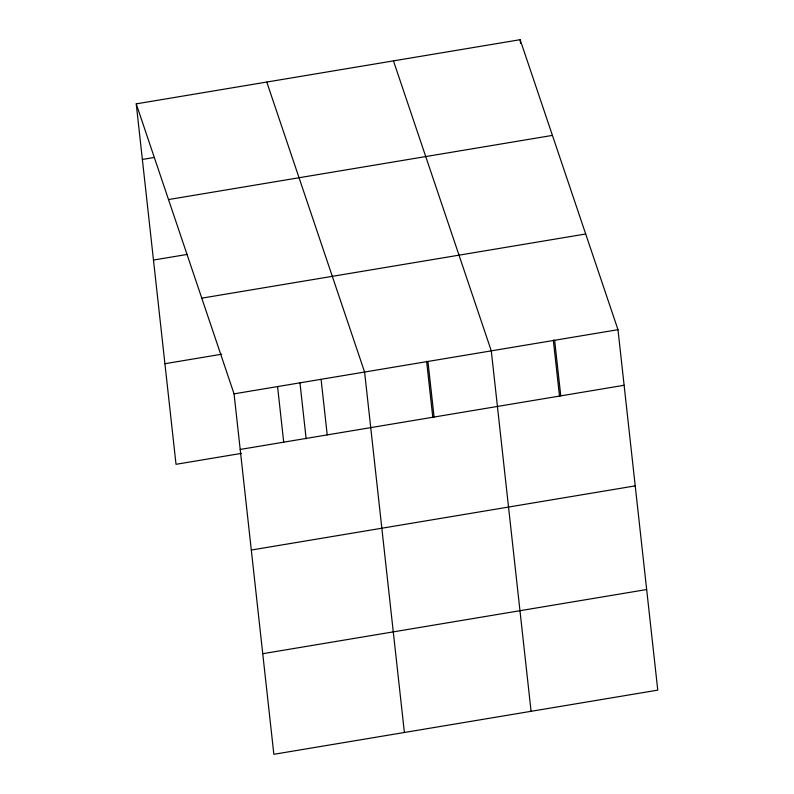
<?xml version="1.0" encoding="UTF-8"?>
<svg xmlns="http://www.w3.org/2000/svg" width="794" height="794" viewBox="0 0 794 794"><rect width="100%" height="100%" fill="white"/><g stroke="black" fill="none" stroke-linecap="round" stroke-linejoin="round"><path stroke-width="1.19" d="M136.231 103.865L520.149 39.7L617.98 329.689L657.769 690.135L273.851 754.3L234.061 393.854L136.231 103.865L176.02 464.311L241.287 453.404M142.364 159.455L154.453 157.43M168.507 199.562L552.435 135.397M153.47 260.055L187.315 254.408M201.775 298.157L585.694 233.992M164.914 363.712L221.725 354.213M234.061 393.854L617.98 329.689M240.195 449.444L624.114 385.279M251.301 550.044L635.22 485.878M262.745 653.7L646.663 589.535M393.457 60.87L491.288 350.859L531.077 711.315M266.764 82.05L364.595 372.029L404.384 732.485M554.629 340.269L560.772 395.859M520.149 39.7L520.546 43.323M553.309 340.031L559.532 396.474M427.936 361.449L434.08 417.039M426.606 361.21L432.839 417.644M321.084 379.304L327.217 434.894M299.914 382.38L306.147 438.814M277.572 386.579L283.706 442.169"/></g></svg>
